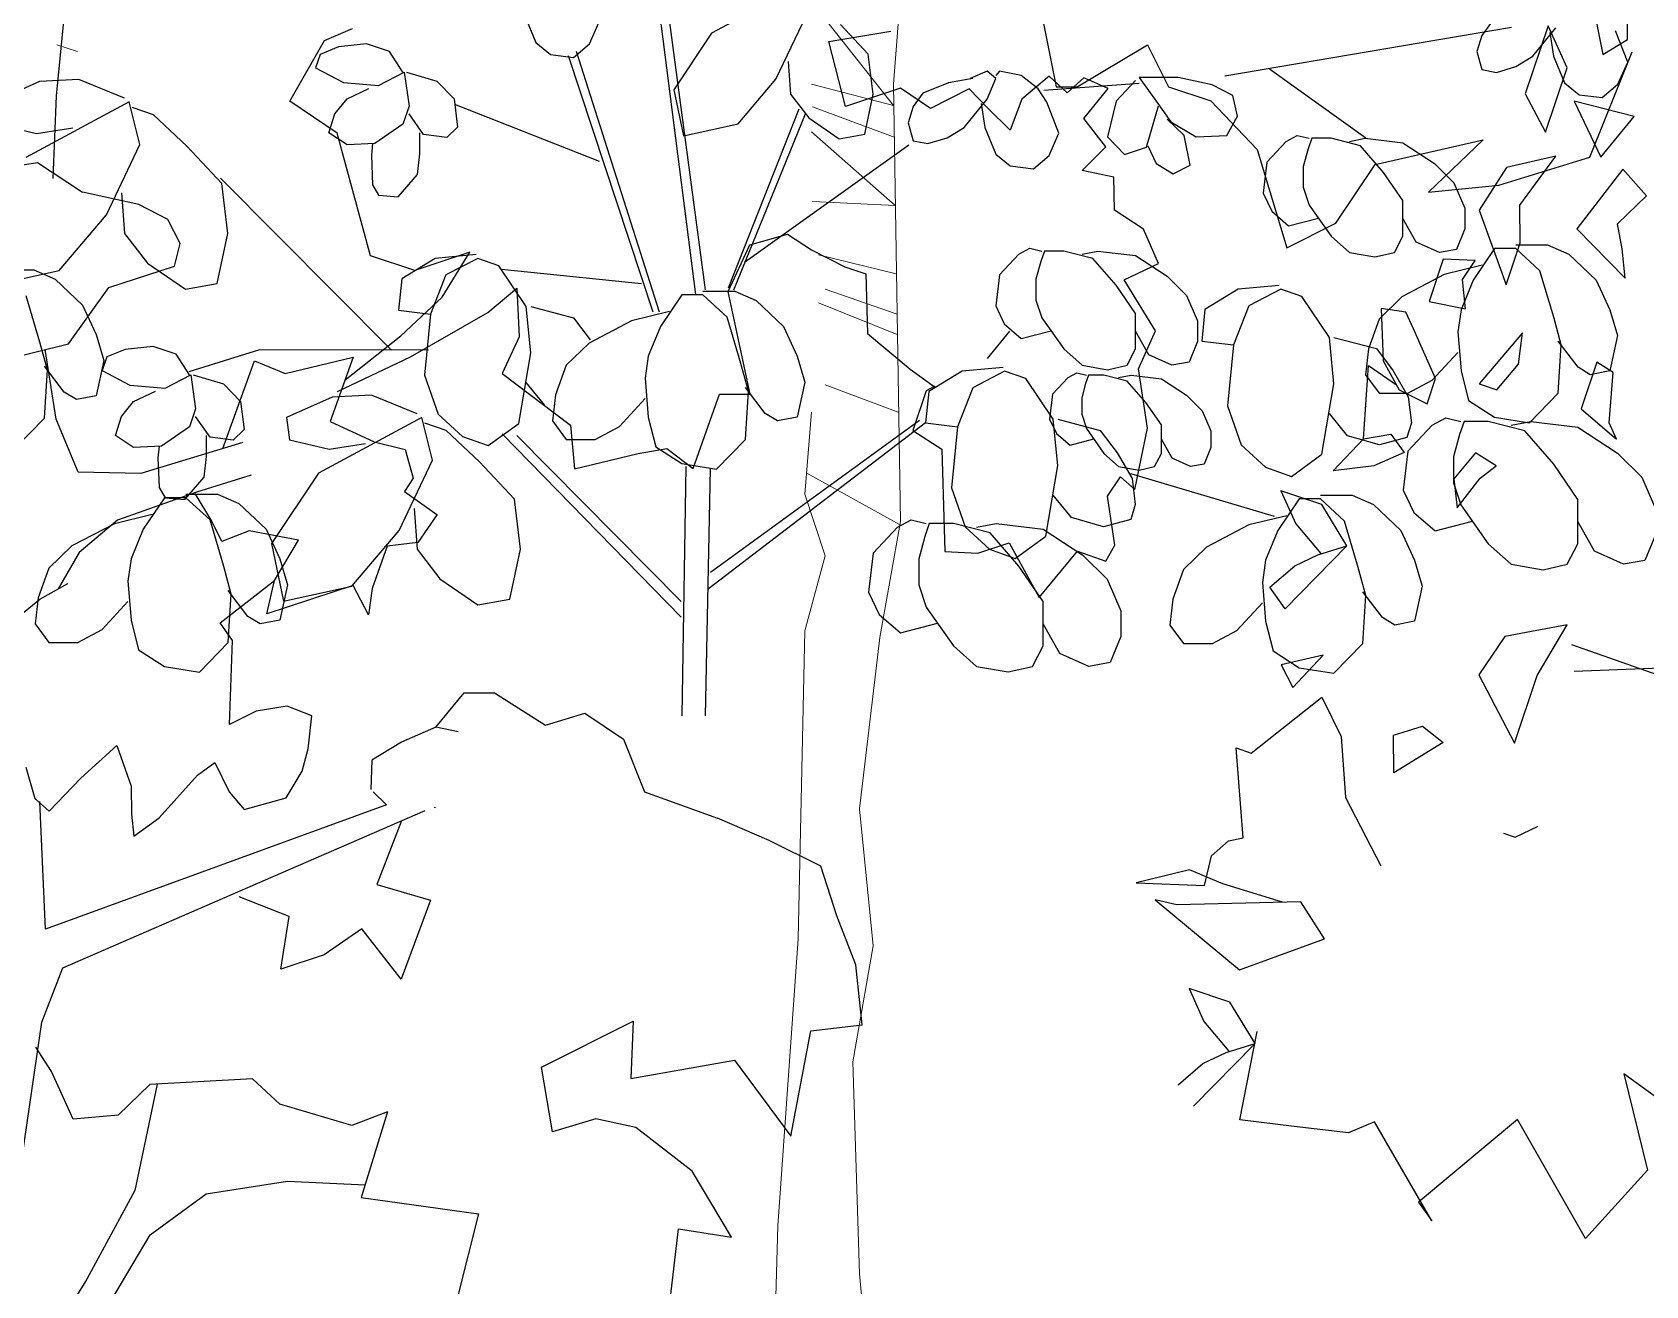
# Model space of a CAD drawing. Header units: metres. Extents: x 10 to 239, y 2 to 253.
# Drawn here: x 65.144 to 69.558, y 232.846 to 236.276 of the extents above; entities that cross this region are included whole.
import ezdxf

# ---------------------------------------------------------------- set-up
doc = ezdxf.new("R2010")
doc.units = ezdxf.units.M
doc.header["$MEASUREMENT"] = 0
doc.layers.add('bloques ARBOLES', color=7, linetype='Continuous', true_color=0xb8d897)

# ---------------------------------------------------------------- blocks, each defined once
blk = doc.blocks.new('arbolote')
at = {"layer": 'bloques ARBOLES'}
for p, q in [((1.6265, 4.1501), (1.6225, 4.1504)), ((2.5393, 4.0606), (2.3979, 4.1211)), ((2.6799, 3.9902), (2.5393, 4.0606)), ((2.7244, 3.8541), (2.6799, 3.9902)), ((2.776, 3.7203), (2.7244, 3.8541)), ((2.7933, 3.5555), (2.776, 3.7203)), ((1.9162, 3.4399), (2.1667, 3.5656)), ((2.1667, 3.5656), (2.1606, 3.4087)), ((2.5977, 3.251), (2.6525, 3.5393)), ((2.6525, 3.5393), (2.7933, 3.5555)), ((2.1606, 3.4087), (2.4437, 3.459)), ((2.4437, 3.459), (2.5977, 3.251)), ((1.9464, 3.2631), (1.9162, 3.4399)), ((1.4948, 3.3175), (1.4226, 3.0834)), ((2.0648, 3.2982), (1.9464, 3.2631)), ((2.1745, 3.2751), (2.0648, 3.2982)), ((2.3279, 3.1549), (2.1745, 3.2751)), ((2.4354, 2.9747), (2.3279, 3.1549)), ((0.8454, 2.9808), (0.9982, 3.0937)), ((0.9982, 3.0937), (1.2211, 3.128)), ((1.2211, 3.128), (1.4332, 3.1178)), ((1.4226, 3.0834), (1.7436, 3.0389)), ((1.7436, 3.0389), (1.6859, 2.8107)), ((0.6315, 2.6221), (0.8454, 2.9808)), ((2.2665, 2.7865), (2.2909, 2.9976)), ((2.2909, 2.9976), (2.4354, 2.9747))]:
    blk.add_line(p, q, dxfattribs=at)
for points in [[(1.3582, 5.2888), (1.5573, 5.3838), (1.7696, 5.5057), (1.8488, 5.5718), (1.8547, 5.4389), (1.8085, 5.3381), (1.995, 5.1972), (2.006, 5.0778), (2.1808, 5.1191), (2.2586, 5.1335), (2.3308, 5.0788), (2.4034, 5.2819), (2.487, 5.2819), (2.4266, 5.5628), (2.486, 5.6904), (2.589, 5.7197), (2.6551, 5.6764), (2.7459, 5.63), (2.8031, 5.6113), (2.8075, 5.4476), (2.9249, 5.3503), (2.9935, 5.2998), (2.9907, 5.303), (2.9688, 5.2909), (2.9319, 5.1824), (3.0113, 5.131), (3.0191, 4.8515), (3.1093, 4.847), (3.1953, 4.8747), (3.2776, 4.7255), (3.3827, 4.8522), (3.4601, 4.8249), (3.4846, 4.8687), (3.4648, 5.0028), (3.5001, 5.0556), (3.539, 5.0206), (3.5739, 5.189), (3.5495, 5.3513), (3.5959, 5.4551), (3.5099, 5.5946), (3.6042, 5.6396), (3.5632, 5.7336), (3.4838, 5.785), (3.4814, 5.8759), (3.3952, 5.8939), (3.4603, 5.9583), (3.4, 6.036), (3.4666, 6.1181), (3.3993, 6.1476), (3.354, 6.1065), (3.3051, 6.1524), (3.2301, 6.0889), (3.1982, 6.0039), (3.1375, 6.0647), (3.0861, 6.1177), (2.98, 6.0638), (2.898, 6.1194), (2.7474, 6.0691), (2.7024, 6.2471), (2.872, 6.2749)], [(0.5805, 5.8724), (0.5892, 6.0984), (0.6413, 6.6286), (1.119, 7.1066)], [(0.4411, 5.3747), (0.6221, 5.4194), (0.7325, 5.5736), (0.9116, 5.6325), (0.9277, 5.6939), (0.8942, 5.7594), (0.814, 5.8009), (0.6604, 5.8345)], [(1.3783, 5.3202), (1.5312, 5.4418), (1.6445, 5.5469), (1.7204, 5.6701), (1.5699, 5.6198), (1.4478, 5.6608), (1.357, 5.996), (1.2278, 6.0834), (1.3223, 6.2498), (1.3987, 6.2823)], [(0.0964, 6.1142), (0.2592, 5.9854), (0.3721, 5.8898), (0.5371, 5.9159), (0.6604, 5.8345)], [(1.0987, 5.1499), (0.8198, 5.0644), (0.6488, 5.0686), (0.5881, 5.2131), (0.5583, 5.4036)], [(1.0442, 5.1332), (1.1312, 5.3733), (1.2149, 5.3385), (1.4009, 5.3828), (1.3375, 5.2068), (1.4584, 5.151), (1.5433, 5.13), (1.5647, 5.0516), (1.5408, 5.0157), (1.63, 4.9522)], [(1.1222, 5.0603), (0.972, 5.014), (0.7565, 4.9372), (0.6515, 4.8483), (0.594, 4.7487)], [(0.5053, 4.2609), (0.53, 4.1752), (0.569, 4.1401), (0.6561, 4.2305), (0.7541, 4.3199), (0.7938, 4.2091), (0.7944, 4.1324), (0.8004, 4.0721), (0.8702, 4.1221), (0.9745, 4.239), (1.0222, 4.2738), (1.0614, 4.1939), (1.1022, 4.1447), (1.2174, 4.177), (1.2613, 4.2501), (1.2773, 4.3115), (1.2877, 4.4012), (1.2202, 4.4278), (1.1354, 4.4139), (1.0627, 4.3781), (1.0708, 4.6074), (1.0369, 4.6561), (1.186, 4.7722), (1.2509, 4.8823), (1.1165, 4.9074), (1.0414, 4.8788), (1.0141, 4.9338), (0.9687, 5.0103)], [(1.6302, 4.9525), (1.578, 4.8762), (1.4935, 4.8662), (1.4531, 4.7501), (1.4431, 4.6782), (1.401, 4.7584), (1.1644, 4.6804), (1.186, 4.7722)], [(0.307, 4.849), (0.3818, 4.8746), (0.4355, 4.8493), (0.4429, 4.6385), (0.5433, 4.7208), (0.6205, 4.7632)], [(1.6268, 4.3702), (1.7043, 4.4644), (1.7879, 4.4644), (1.927, 4.3762), (2.0343, 4.4091), (2.14, 4.3377), (2.1977, 4.1934), (2.3979, 4.1211)], [(1.6885, 4.3581), (1.6268, 4.3702), (1.5327, 4.3292), (1.452, 4.2801), (1.4493, 4.1996)], [(1.4557, 4.1934), (1.4917, 4.1583)], [(1.4917, 4.1583), (0.5591, 3.8172), (0.5433, 4.1671)], [(0.8648, 3.3933), (0.8038, 3.1028), (0.6721, 2.8597), (0.4385, 2.4807), (0.4686, 3.012), (0.5491, 3.5631), (0.6062, 3.7117), (1.5979, 4.1425)], [(1.5329, 4.1142), (1.4657, 3.9403), (1.6125, 3.8973), (1.5318, 3.6809), (1.4247, 3.8182), (1.3212, 3.7471), (1.2025, 3.7082), (1.2254, 3.8527), (1.0893, 3.9058)], [(1.4948, 3.3175), (1.3971, 3.2807), (1.1998, 3.3389), (1.1258, 3.4078), (0.8447, 3.3922), (0.7581, 3.3087), (0.6347, 3.298), (0.5758, 3.4284), (0.5325, 3.4947)]]:
    blk.add_lwpolyline(points, dxfattribs=at)
blk = doc.blocks.new('A$C3F3B40B0')
at = {"layer": 'bloques ARBOLES'}
for p, q in [((1045.5, 464.1), (953.4, 1154.5)), ((1034.9, 458.9), (979.7, 889.8)), ((1142, 791.8), (1052, 743.4)), ((848.8, 762.5), (860.8, 733.4)), ((919, 731.8), (929.6, 756)), ((1901.5, 755.7), (1890.9, 741.1)), ((1052, 743.4), (1011, 681.9)), ((1122.2, 693.3), (1151.3, 754.7)), ((1222.7, 720.7), (1192.3, 753.1)), ((1610.9, 696.9), (1923.2, 749.9)), ((1890.9, 741.1), (1885.6, 723.4)), ((1946.5, 718.5), (1971.6, 749.2)), ((1965, 744.4), (1969, 718.5)), ((2049.7, 712), (2036.5, 746)), ((626, 720.4), (620.7, 705.9)), ((645.8, 728.5), (626, 720.4)), ((676.3, 731.8), (645.8, 728.5)), ((701.4, 723.7), (676.3, 731.8)), ((716, 701.1), (701.4, 723.7)), ((860.8, 733.4), (876.6, 720.4)), ((876.6, 720.4), (901.8, 717.2)), ((901.8, 717.2), (919, 731.8)), ((995.5, 439.6), (904.8, 723.7)), ((1228, 677.1), (1222.7, 720.7)), ((1885.6, 723.4), (1890.9, 704)), ((620.7, 705.9), (651.1, 689.7)), ((988.3, 439.6), (896.2, 718.8)), ((1135.4, 712.7), (1138, 677.1)), ((1659.6, 704.6), (1764.4, 629.6)), ((1890.9, 704), (1906.8, 700.7)), ((1906.8, 700.7), (1928, 707.2)), ((1928, 707.2), (1946.5, 718.5)), ((1969, 718.5), (1980.9, 689.4)), ((2039.1, 687.8), (2049.7, 712)), ((320.2, 691), (270.6, 668.7)), ((363.2, 693), (320.2, 691)), ((412.8, 672.8), (363.2, 693)), ((651.1, 689.7), (689.5, 686.5)), ((689.5, 686.5), (717.3, 701.1)), ((717.3, 701.1), (722.6, 663.9)), ((719.9, 701.1), (753, 691.4)), ((753, 691.4), (771.6, 672)), ((1081.1, 644.8), (1122.2, 693.3)), ((1309.9, 689.4), (1282.1, 678.1)), ((1336.4, 694.3), (1309.9, 689.4)), ((1352.3, 702.3), (1333.7, 694.3)), ((1361.5, 694.3), (1352.3, 702.3)), ((1352.3, 671.6), (1361.5, 694.3)), ((1365.5, 702.3), (1361.5, 697.5)), ((1389.3, 697.5), (1365.5, 702.3)), ((1407.9, 683), (1389.3, 697.5)), ((1413.9, 681.3), (1517.7, 689.1)), ((1513.7, 692), (1492.6, 669.4)), ((1517.7, 695.2), (1536.2, 669.4)), ((1560.1, 695.2), (1517.7, 695.2)), ((1597.1, 687.2), (1560.1, 695.2)), ((1619.6, 675.8), (1597.1, 687.2)), ((1980.9, 689.4), (1996.8, 676.5)), ((2021.9, 673.3), (2039.1, 687.8)), ((417.8, 668.7), (305.3, 608.1)), ((429.4, 622.3), (417.8, 668.7)), ((641.9, 655.8), (655.1, 672)), ((655.1, 672), (678.9, 683.3)), ((771.6, 672), (775.5, 641.3)), ((1011, 681.9), (1021.6, 631.8)), ((1138, 677.1), (1157.9, 651.2)), ((1218.8, 633.5), (1228, 677.1)), ((1282.1, 678.1), (1271.5, 663.6)), ((1327.1, 640.9), (1352.3, 671.6)), ((1417.1, 668.4), (1407.9, 683)), ((1430.4, 634.5), (1417.1, 668.4)), ((1492.6, 669.4), (1483.3, 630.6)), ((1536.2, 669.4), (1552.1, 646.8)), ((1624.9, 653.2), (1619.6, 675.8)), ((1996.8, 676.5), (2021.9, 673.3)), ((444.3, 654.6), (421.1, 662.7)), ((480.7, 620.3), (444.3, 654.6)), ((635.2, 634.8), (641.9, 655.8)), ((722.6, 663.9), (716, 644.5)), ((738.5, 633.2), (722.6, 655.8)), ((930.1, 603.8), (772.3, 665.8)), ((1070.4, 466.1), (1147.3, 661.1)), ((1076.2, 464.1), (1154.4, 655.8)), ((1157.9, 651.2), (1191, 628.6)), ((1271.5, 663.6), (1266.3, 645.8)), ((1345.7, 666.8), (1349.6, 640.9)), ((1525.6, 619.3), (1538.9, 664.5)), ((1613, 632.2), (1624.9, 653.2)), ((273.9, 644.5), (316.9, 634.4)), ((316.9, 634.4), (356.6, 640.5)), ((655.1, 621.9), (635.2, 634.8)), ((716, 644.5), (685.5, 623.5)), ((734.5, 612.2), (734.5, 634.8)), ((763.6, 629.9), (738.5, 633.2)), ((775.5, 641.3), (763.6, 629.9)), ((1021.6, 631.8), (1081.1, 644.8)), ((1191, 628.6), (1218.8, 633.5)), ((1266.3, 645.8), (1271.5, 626.4)), ((1308.6, 629.6), (1327.1, 640.9)), ((1349.6, 640.9), (1361.5, 611.8)), ((1419.8, 610.2), (1430.4, 634.5)), ((1566.7, 632.2), (1548.1, 650)), ((1552.1, 646.8), (1579.9, 630.6)), ((393, 545.5), (429.4, 622.3)), ((518.7, 579.9), (480.7, 620.3)), ((685.5, 623.5), (655.1, 621.9)), ((682.9, 623.5), (681.6, 610.6)), ((1087.9, 493.9), (1266.8, 621.9)), ((1271.5, 626.4), (1287.4, 623.2)), ((1287.4, 623.2), (1308.6, 629.6)), ((1483.3, 630.6), (1501.8, 611.2)), ((1501.8, 611.2), (1525.6, 619.3)), ((1527, 620.9), (1536.2, 601.5)), ((1573.3, 599.9), (1566.7, 632.2)), ((1579.9, 630.6), (1613, 632.2)), ((1677.8, 625.7), (1656.7, 603.1)), ((1677.8, 625.7), (1689.7, 632.2)), ((1689.7, 632.2), (1703, 629)), ((1701.7, 617.7), (1696.4, 598.3)), ((1705.6, 629), (1701.7, 617.7)), ((1726.8, 629), (1705.6, 629)), ((1758.6, 620.9), (1726.8, 629)), ((1746.7, 625.7), (1763.9, 629)), ((1783.7, 591.8), (1758.6, 620.9)), ((1763.9, 629), (1804.9, 624.1)), ((1804.9, 624.1), (1839.3, 601.5)), ((681.6, 610.6), (682.9, 578.2)), ((731.9, 589.5), (734.5, 612.2)), ((1361.5, 611.8), (1377.4, 598.9)), ((1377.4, 598.9), (1402.6, 595.7)), ((1402.6, 595.7), (1419.8, 610.2)), ((1536.2, 601.5), (1554.8, 590.2)), ((1554.8, 590.2), (1573.3, 599.9)), ((1656.7, 603.1), (1652.7, 569.2)), ((1696.4, 598.3), (1696.4, 575.6)), ((1839.3, 601.5), (1860.5, 580.5)), ((703.5, 398.2), (517.2, 585.7)), ((525.3, 525.3), (518.7, 579.9)), ((710.7, 565.3), (731.9, 589.5)), ((1804.9, 561.1), (1783.7, 591.8)), ((1860.5, 580.5), (1872.4, 553)), ((409.5, 569.7), (412.8, 525.3)), ((682.9, 578.2), (689.5, 566.9)), ((689.5, 566.9), (710.7, 565.3)), ((1652.7, 569.2), (1662, 549.8)), ((1696.4, 575.6), (1703, 556.3)), ((341.7, 484.9), (393, 545.5)), ((1662, 549.8), (1680.5, 533.6)), ((1703, 556.3), (1726.8, 522.3)), ((1804.9, 522.3), (1804.9, 561.1)), ((1872.4, 553), (1872.4, 530.4)), ((1680.5, 533.6), (1712.9, 542.1)), ((1819.4, 515.9), (1804.9, 541.7)), ((1872.4, 530.4), (1863.1, 507.8)), ((412.8, 525.3), (437.7, 493)), ((513.8, 470.8), (525.3, 525.3)), ((1726.8, 522.3), (1746.7, 504.5)), ((1795.6, 504.5), (1804.9, 522.3)), ((1844.6, 504.5), (1819.4, 515.9)), ((1927.8, 512.9), (1962.5, 512.9)), ((1962.5, 512.9), (1985.7, 502.8)), ((437.7, 493), (479, 464.7)), ((751, 498.2), (714.6, 476)), ((795.7, 502.3), (751, 498.2)), ((797.4, 498.2), (762.6, 480.1)), ((820.5, 490.2), (797.4, 498.2)), ((1386.7, 502.9), (1365.5, 480.3)), ((1386.7, 502.9), (1398.6, 509.4)), ((1398.6, 509.4), (1411.8, 506.2)), ((1410.5, 494.8), (1405.2, 475.5)), ((1414.5, 506.2), (1410.5, 494.8)), ((1435.6, 506.2), (1414.5, 506.2)), ((1467.4, 498.1), (1435.6, 506.2)), ((1455.5, 502.9), (1472.7, 506.2)), ((1492.6, 469), (1467.4, 498.1)), ((1472.7, 506.2), (1513.7, 501.3)), ((1513.7, 501.3), (1548.1, 478.7)), ((1746.7, 504.5), (1774.4, 499.7)), ((1774.4, 499.7), (1795.6, 504.5)), ((1863.1, 507.8), (1844.6, 504.5)), ((1904.6, 508.9), (1881.4, 474.6)), ((1927.8, 508.9), (1904.6, 508.9)), ((1954.2, 484.7), (1927.8, 508.9)), ((1985.7, 502.8), (2015.4, 474.6)), ((267.3, 468.7), (341.7, 484.9)), ((279.3, 485.8), (314, 485.8)), ((314, 485.8), (337.2, 475.7)), ((337.2, 475.7), (367, 447.4)), ((714.6, 476), (711.3, 441.7)), ((762.6, 480.1), (746.1, 437.6)), ((850.3, 445.7), (820.5, 490.2)), ((975.6, 470.6), (823.2, 486.1)), ((1365.5, 480.3), (1361.5, 446.4)), ((1405.2, 475.5), (1405.2, 452.8)), ((1548.1, 478.7), (1569.3, 457.7)), ((1850, 480.6), (1803.7, 456.4)), ((1891.4, 490.7), (1850, 480.6)), ((1881.4, 474.6), (1868.2, 442.2)), ((1969.1, 434.2), (1954.2, 484.7)), ((2015.4, 474.6), (2030.3, 442.2)), ((320.7, 407), (305.8, 457.5)), ((479, 464.7), (513.8, 470.8)), ((1019.5, 458.5), (996.3, 424.1)), ((1042.7, 458.5), (1019.5, 458.5)), ((1042.7, 462.5), (1077.4, 462.5)), ((1069.1, 434.2), (1042.7, 458.5)), ((1077.4, 462.5), (1100.6, 452.4)), ((1513.7, 438.3), (1492.6, 469)), ((1569.3, 457.7), (1581.2, 430.2)), ((1625.6, 464.6), (1589.2, 442.4)), ((1670.2, 468.7), (1625.6, 464.6)), ((1671.9, 464.6), (1637.1, 446.4)), ((1695, 456.5), (1671.9, 464.6)), ((367, 447.4), (381.9, 415.1)), ((711.3, 441.7), (746.1, 437.6)), ((855.3, 395.2), (850.3, 445.7)), ((855.3, 445.7), (901.6, 433.6)), ((1006.3, 440.3), (964.9, 430.2)), ((1100.6, 452.4), (1130.3, 424.1)), ((1361.5, 446.4), (1370.8, 427)), ((1405.2, 452.8), (1411.8, 433.4)), ((1589.2, 442.4), (1585.9, 408.1)), ((1637.1, 446.4), (1620.6, 404)), ((1724.8, 412.1), (1695, 456.5)), ((1803.7, 456.4), (1778.9, 432.1)), ((1868.2, 442.2), (1864.9, 418)), ((2030.3, 442.2), (2038.6, 414)), ((746.1, 437.6), (739.5, 371)), ((901.6, 433.6), (919.8, 409.4)), ((964.9, 430.2), (918.6, 406)), ((996.3, 424.1), (983.1, 391.8)), ((1084, 383.7), (1069.1, 434.2)), ((1130.3, 424.1), (1145.2, 391.8)), ((1370.8, 427), (1389.3, 410.8)), ((1411.8, 433.4), (1435.6, 399.5)), ((1513.7, 399.5), (1513.7, 438.3)), ((1581.2, 430.2), (1581.2, 407.6)), ((1778.9, 432.1), (1767.3, 399.8)), ((1977.4, 403.9), (1969.1, 434.2)), ((328.9, 376.7), (320.7, 407)), ((381.9, 415.1), (390.1, 386.8)), ((918.6, 406), (893.8, 381.7)), ((1352.5, 389.2), (1376.9, 418.9)), ((1389.3, 410.8), (1421.8, 419.3)), ((1528.3, 393), (1513.7, 418.9)), ((1581.2, 407.6), (1572, 385)), ((1585.9, 408.1), (1620.6, 404)), ((1729.8, 361.6), (1724.8, 412.1)), ((1729.8, 412.1), (1776.1, 400)), ((1864.9, 418), (1868.2, 375.6)), ((1995.6, 379.6), (1974.1, 407.9)), ((2038.6, 414), (2030.3, 375.6)), ((390.1, 386.8), (381.9, 348.4)), ((393.6, 390.8), (388.3, 376.2)), ((413.4, 398.9), (393.6, 390.8)), ((443.9, 402.1), (413.4, 398.9)), ((469, 394), (443.9, 402.1)), ((483.6, 371.4), (469, 394)), ((559.8, 398.7), (482.9, 374.6)), ((743.8, 398.2), (559.8, 398.7)), ((842, 318.4), (855.3, 395.2)), ((983.1, 391.8), (979.8, 367.6)), ((1145.2, 391.8), (1153.5, 363.5)), ((1435.6, 399.5), (1455.5, 381.7)), ((1504.5, 381.7), (1513.7, 399.5)), ((1553.4, 381.7), (1528.3, 393)), ((1620.6, 404), (1614, 337.4)), ((1767.3, 399.8), (1764, 371.5)), ((1776.1, 400), (1794.3, 375.7)), ((1836.8, 365.5), (1864.9, 395.8)), ((1974.1, 351.3), (1977.4, 403.9)), ((347.1, 352.5), (325.6, 380.7)), ((325.6, 324.2), (328.9, 376.7)), ((388.3, 376.2), (418.7, 360.1)), ((457.1, 356.8), (484.9, 371.4)), ((484.9, 371.4), (490.2, 334.2)), ((487.5, 371.4), (520.6, 361.7)), ((739.5, 371), (754.4, 328.5)), ((893.8, 381.7), (882.2, 349.4)), ((1092.3, 353.4), (1084, 383.7)), ((1324.9, 375.4), (1288.5, 353.2)), ((1369.5, 379.5), (1324.9, 375.4)), ((1371.2, 375.4), (1336.5, 357.2)), ((1394.4, 367.3), (1371.2, 375.4)), ((1440.3, 368.4), (1449.8, 373.6)), ((1449.8, 373.6), (1460.4, 371)), ((1455.5, 381.7), (1483.3, 376.9)), ((1462.5, 371), (1459.3, 361.9)), ((1479.4, 371), (1462.5, 371)), ((1504.8, 364.5), (1479.4, 371)), ((1483.3, 376.9), (1504.5, 381.7)), ((1495.3, 368.4), (1509.1, 371)), ((1509.1, 371), (1541.9, 367.1)), ((1572, 385), (1553.4, 381.7)), ((1764, 371.5), (1778.9, 351.3)), ((1794.3, 375.7), (1810.8, 347.5)), ((1868.2, 375.6), (1876.5, 343.3)), ((2008.8, 371.5), (1995.6, 379.6)), ((2030.3, 375.6), (2008.8, 371.5)), ((360.4, 344.4), (347.1, 352.5)), ((418.7, 360.1), (457.1, 356.8)), ((422.7, 342.3), (446.5, 353.6)), ((520.6, 361.7), (539.1, 342.3)), ((870.2, 338.7), (850.3, 362.9)), ((979.8, 367.6), (983.1, 325.2)), ((1110.5, 329.2), (1089, 357.5)), ((1089, 300.9), (1092.3, 353.4)), ((1153.5, 363.5), (1145.2, 325.2)), ((1288.5, 353.2), (1285.2, 318.9)), ((1336.5, 357.2), (1319.9, 314.8)), ((1424.1, 322.9), (1394.4, 367.3)), ((1440.3, 368.4), (1423.3, 350.3)), ((1459.3, 361.9), (1455.1, 346.4)), ((1525, 341.3), (1504.8, 364.5)), ((1541.9, 367.1), (1569.4, 349)), ((1716.5, 284.8), (1729.8, 361.6)), ((1810.3, 351.3), (1836.8, 365.5)), ((381.9, 348.4), (360.4, 344.4)), ((409.5, 326.1), (422.7, 342.3)), ((490.2, 334.2), (483.6, 314.8)), ((539.1, 342.3), (543.1, 311.6)), ((638.9, 347.1), (589.3, 324.8)), ((681.9, 349.1), (638.9, 347.1)), ((731.5, 328.9), (681.9, 349.1)), ((882.2, 349.4), (878.9, 321.1)), ((951.7, 315.1), (979.8, 345.4)), ((1423.3, 350.3), (1420.1, 323.2)), ((1455.1, 346.4), (1455.1, 328.3)), ((1541.9, 316.7), (1525, 341.3)), ((1569.4, 349), (1586.4, 332.2)), ((1614, 337.4), (1628.9, 294.9)), ((1778.9, 351.3), (1810.3, 351.3)), ((1810.8, 347.5), (1814.1, 319.2)), ((1876.5, 343.3), (1904.6, 325.1)), ((1942.7, 319), (1974.1, 351.3)), ((294.2, 291.9), (325.6, 324.2)), ((402.8, 305.1), (409.5, 326.1)), ((506.1, 303.5), (490.2, 326.1)), ((589.3, 324.8), (592.6, 300.6)), ((736.5, 324.8), (624, 264.2)), ((748.1, 278.4), (736.5, 324.8)), ((763, 310.7), (739.8, 318.8)), ((754.4, 328.5), (780.8, 304.3)), ((808.9, 294.2), (842, 318.4)), ((878.9, 321.1), (893.8, 300.9)), ((983.1, 325.2), (991.4, 292.8)), ((1048.7, 138.7), (1285.2, 319.3)), ((1050.8, 156.4), (1278.4, 321.9)), ((1123.7, 321.1), (1110.5, 329.2)), ((1145.2, 325.2), (1123.7, 321.1)), ((1285.2, 318.9), (1319.9, 314.8)), ((1420.1, 323.2), (1427.6, 307.6)), ((1429.1, 272.4), (1424.1, 322.9)), ((1429.1, 322.9), (1475.4, 310.8)), ((1455.1, 328.3), (1460.4, 312.8)), ((1541.9, 285.7), (1541.9, 316.7)), ((1586.4, 332.2), (1595.9, 310.2)), ((1744.7, 305), (1724.8, 329.3)), ((1814.1, 319.2), (1809.2, 303)), ((1836.7, 316.4), (1810.2, 288.1)), ((1836.7, 316.4), (1851.6, 324.5)), ((1851.6, 324.5), (1868.1, 320.5)), ((1871.5, 320.5), (1866.5, 306.3)), ((1897.9, 320.5), (1871.5, 320.5)), ((1937.6, 310.4), (1897.9, 320.5)), ((1904.6, 325.1), (1942.7, 319)), ((1922.7, 316.4), (1944.2, 320.5)), ((1944.2, 320.5), (1995.5, 314.4)), ((422.7, 292.2), (402.8, 305.1)), ((483.6, 314.8), (453.1, 293.8)), ((502.1, 282.5), (502.1, 305.1)), ((531.2, 300.3), (506.1, 303.5)), ((543.1, 311.6), (531.2, 300.3)), ((592.6, 300.6), (635.6, 290.5)), ((799.3, 276.4), (763, 310.7)), ((780.8, 304.3), (808.9, 294.2)), ((1019.1, 107.4), (824, 307.2)), ((1019.1, 124.3), (840.1, 305.1)), ((893.8, 300.9), (925.2, 300.9)), ((925.2, 300.9), (951.7, 315.1)), ((1057.5, 268.6), (1089, 300.9)), ((1319.9, 314.8), (1313.3, 248.1)), ((1427.6, 307.6), (1442.4, 294.7)), ((1442.4, 294.7), (1468.3, 301.5)), ((1460.4, 312.8), (1479.4, 285.7)), ((1475.4, 310.8), (1493.6, 286.5)), ((1553.5, 280.5), (1541.9, 301.2)), ((1595.9, 310.2), (1595.9, 292.1)), ((1779.4, 294.9), (1744.7, 305)), ((1809.2, 303), (1779.4, 294.9)), ((1866.5, 306.3), (1859.9, 282.1)), ((1969.1, 274), (1937.6, 310.4)), ((1995.5, 314.4), (2038.5, 286.1)), ((453.1, 293.8), (422.7, 292.2)), ((450.5, 293.8), (449.2, 280.9)), ((499.4, 259.9), (502.1, 282.5)), ((635.6, 290.5), (675.3, 296.6)), ((991.4, 292.8), (1019.5, 274.7)), ((1479.4, 285.7), (1495.3, 271.4)), ((1493.6, 286.5), (1510.2, 258.3)), ((1534.5, 271.4), (1541.9, 285.7)), ((1595.9, 292.1), (1588.5, 274)), ((1628.9, 294.9), (1655.3, 270.7)), ((1683.5, 260.6), (1716.5, 284.8)), ((1810.2, 288.1), (1805.3, 245.7)), ((1859.9, 282.1), (1859.9, 253.8)), ((2038.5, 286.1), (2065, 259.9)), ((449.2, 280.9), (450.5, 248.6)), ((624, 264.2), (572.7, 187.5)), ((711.7, 201.6), (748.1, 278.4)), ((837.4, 235.9), (799.3, 276.4)), ((1019.5, 274.7), (1057.5, 268.6)), ((1020.1, 0), (1024.3, 271.5)), ((1045.5, 0), (1050.8, 268.9)), ((1415.9, 195.6), (1429.1, 272.4)), ((1495.3, 271.4), (1517.6, 267.6)), ((1508.2, 263.7), (1664.9, 217.2)), ((1517.6, 267.6), (1534.5, 271.4)), ((1573.7, 271.4), (1553.5, 280.5)), ((1588.5, 274), (1573.7, 271.4)), ((1655.3, 270.7), (1683.5, 260.6)), ((1995.5, 235.6), (1969.1, 274)), ((450.5, 248.6), (457.1, 237.3)), ((478.3, 235.6), (499.4, 259.9)), ((1313.3, 248.1), (1328.2, 205.7)), ((1510.2, 258.3), (1513.5, 230)), ((1859.9, 253.8), (1868.1, 229.6)), ((2065, 259.9), (2079.9, 225.5)), ((456.3, 237.4), (433.1, 203.1)), ((479.4, 237.4), (456.3, 237.4)), ((457.1, 237.3), (478.3, 235.6)), ((479.4, 241.4), (514.1, 241.4)), ((505.9, 213.2), (479.4, 237.4)), ((514.1, 241.4), (537.3, 231.3)), ((537.3, 231.3), (567.1, 203.1)), ((844, 181.4), (837.4, 235.9)), ((1444, 215.8), (1424.1, 240.1)), ((1513.5, 230), (1508.5, 213.8)), ((1691.8, 236.1), (1668.6, 201.8)), ((1715, 236.1), (1691.8, 236.1)), ((1715, 240.1), (1749.7, 240.1)), ((1741.4, 211.9), (1715, 236.1)), ((1749.7, 240.1), (1772.9, 230)), ((1772.9, 230), (1802.6, 201.8)), ((1805.3, 245.7), (1816.9, 221.5)), ((1868.1, 229.6), (1897.9, 187.1)), ((1995.5, 187.1), (1995.5, 235.6)), ((443, 219.2), (401.7, 209.1)), ((520.8, 162.7), (505.9, 213.2)), ((728.2, 225.8), (731.5, 181.4)), ((1254.4, 205.2), (1269.3, 213.3)), ((1269.3, 213.3), (1285.8, 209.3)), ((1478.7, 205.7), (1444, 215.8)), ((1508.5, 213.8), (1478.7, 205.7)), ((1678.6, 217.9), (1637.2, 207.8)), ((1756.3, 161.4), (1741.4, 211.9)), ((1816.9, 221.5), (1840, 201.3)), ((1840, 201.3), (1880.6, 211.9)), ((2013.7, 179.1), (1995.5, 211.4)), ((401.7, 209.1), (355.3, 184.9)), ((433.1, 203.1), (419.9, 170.7)), ((567.1, 203.1), (582, 170.7)), ((660.4, 141), (711.7, 201.6)), ((1254.4, 205.2), (1227.9, 177)), ((1284.2, 195.1), (1277.6, 170.9)), ((1289.1, 209.3), (1284.2, 195.1)), ((1315.6, 209.3), (1289.1, 209.3)), ((1355.3, 199.2), (1315.6, 209.3)), ((1328.2, 205.7), (1354.7, 181.5)), ((1340.4, 205.2), (1361.9, 209.3)), ((1386.7, 162.8), (1355.3, 199.2)), ((1361.9, 209.3), (1413.2, 203.2)), ((1382.8, 171.4), (1415.9, 195.6)), ((1413.2, 203.2), (1456.2, 174.9)), ((1637.2, 207.8), (1590.9, 183.6)), ((1668.6, 201.8), (1655.4, 169.4)), ((1802.6, 201.8), (1817.5, 169.4)), ((2079.9, 197.2), (2068.3, 169)), ((355.3, 184.9), (330.5, 160.6)), ((572.7, 187.5), (585.9, 124.8)), ((731.5, 181.4), (756.3, 149.1)), ((832.4, 126.9), (844, 181.4)), ((1227.9, 177), (1223, 134.5)), ((1354.7, 181.5), (1382.8, 171.4)), ((1590.9, 183.6), (1566.1, 159.3)), ((1897.9, 187.1), (1922.7, 164.9)), ((1983.9, 164.9), (1995.5, 187.1)), ((2045.2, 164.9), (2013.7, 179.1)), ((330.5, 160.6), (318.9, 128.3)), ((419.9, 170.7), (416.5, 146.5)), ((529, 132.4), (520.8, 162.7)), ((582, 170.7), (590.2, 142.5)), ((1277.6, 170.9), (1277.6, 142.6)), ((1413.2, 124.4), (1386.7, 162.8)), ((1456.2, 174.9), (1482.7, 148.7)), ((1566.1, 159.3), (1554.5, 127)), ((1655.4, 169.4), (1652.1, 145.2)), ((1764.6, 131.1), (1756.3, 161.4)), ((1817.5, 169.4), (1825.8, 141.2)), ((1922.7, 164.9), (1957.5, 158.9)), ((1957.5, 158.9), (1983.9, 164.9)), ((2068.3, 169), (2045.2, 164.9)), ((416.5, 146.5), (419.9, 104.1)), ((590.2, 142.5), (582, 104.1)), ((585.9, 124.8), (660.4, 141)), ((756.3, 149.1), (797.7, 120.8)), ((1277.6, 142.6), (1285.8, 118.4)), ((1482.7, 148.7), (1497.6, 114.3)), ((1652.1, 145.2), (1655.4, 102.8)), ((1825.8, 141.2), (1817.5, 102.8)), ((318.9, 128.3), (315.6, 100)), ((388.4, 94), (416.5, 124.3)), ((547.2, 108.1), (525.7, 136.4)), ((525.7, 79.8), (529, 132.4)), ((797.7, 120.8), (832.4, 126.9)), ((1223, 134.5), (1234.6, 110.3)), ((1413.2, 76), (1413.2, 124.4)), ((1554.5, 127), (1551.2, 98.7)), ((1782.8, 106.8), (1761.3, 135.1)), ((1761.3, 78.5), (1764.6, 131.1)), ((560.5, 100), (547.2, 108.1)), ((1234.6, 110.3), (1257.7, 90.1)), ((1285.8, 118.4), (1315.6, 76)), ((1497.6, 114.3), (1497.6, 86.1)), ((1624, 92.7), (1652.1, 123)), ((1796, 98.7), (1782.8, 106.8)), ((315.6, 100), (330.5, 79.8)), ((362, 79.8), (388.4, 94)), ((419.9, 104.1), (428.1, 71.8)), ((582, 104.1), (560.5, 100)), ((1257.7, 90.1), (1298.2, 100.7)), ((1431.4, 67.9), (1413.2, 100.2)), ((1551.2, 98.7), (1566.1, 78.5)), ((1597.5, 78.5), (1624, 92.7)), ((1655.4, 102.8), (1663.7, 70.5)), ((1817.5, 102.8), (1796, 98.7)), ((330.5, 79.8), (362, 79.8)), ((428.1, 71.8), (456.3, 53.6)), ((494.3, 47.5), (525.7, 79.8)), ((1315.6, 76), (1340.4, 53.7)), ((1401.6, 53.7), (1413.2, 76)), ((1497.6, 86.1), (1486, 57.8)), ((1566.1, 78.5), (1597.5, 78.5)), ((1663.7, 70.5), (1691.8, 52.3)), ((1729.8, 46.2), (1761.3, 78.5)), ((456.3, 53.6), (494.3, 47.5)), ((1340.4, 53.7), (1375.2, 47.7)), ((1375.2, 47.7), (1401.6, 53.7)), ((1462.8, 53.7), (1431.4, 67.9)), ((1486, 57.8), (1462.8, 53.7)), ((1691.8, 52.3), (1729.8, 46.2))]:
    blk.add_line(p, q, dxfattribs=at)
blk = doc.blocks.new('Palm2-e')
at = {"layer": 'bloques ARBOLES', "lineweight": 5}
for p, q in [((2.3773, 2.7352), (2.4333, 2.717)), ((0.1084, 0.1753), (0.1455, 0.6428)), ((-0.1159, 0.4), (0.1084, 0.1168)), ((-0.1159, 0.1753), (0.1084, 0.1168)), ((0.1273, -1.0219), (0.1084, 0.1753)), ((-0.1133, 0.1135), (0.1104, 0.0302)), ((0.113, -0.1573), (-0.1159, 0.0445)), ((-0.1133, -0.1463), (0.113, -0.1573)), ((-0.097, -0.2921), (0.1162, -0.3442)), ((0.1182, -0.4542), (-0.0781, -0.3859)), ((-0.097, -0.4236), (0.1182, -0.5102)), ((0.1214, -0.7224), (-0.0781, -0.6476)), ((-0.1159, -0.7224), (-0.1341, -0.947)), ((-0.1289, -0.8898), (0.1247, -1.0304)), ((-0.1341, -0.947), (-0.0781, -1.1157)), ((0.0713, -1.3396), (0.1273, -1.0219)), ((-0.0781, -1.1157), (-0.1341, -1.3214)), ((-0.1341, -1.3214), (-0.1523, -2.1638)), ((0.015, -1.8084), (0.0713, -1.3396)), ((0.0527, -2.1827), (0.015, -1.8084)), ((-0.1523, -2.1638), (-0.2083, -2.9497)), ((-0.0032, -2.5004), (0.0527, -2.1827)), ((0.015, -3.0805), (-0.0032, -2.5004)), ((-0.2083, -2.9497), (-0.2272, -3.6417)), ((0.0713, -3.6417), (0.015, -3.0805))]:
    blk.add_line(p, q, dxfattribs=at)
blk = doc.blocks.new('ARBOL22')
for points in [[(-2.1403, 0.4452), (-2.2254, 0.3413), (-2.1403, 0.2657), (-2.1308, 0.2657), (-2.1119, 0.1713), (-2.0836, 0.1713), (-1.9891, 0.2279), (-1.9607, 0.1713), (-1.904, 0.1524), (-1.8413, 0.0868), (-1.8016, -0.0454), (-1.7355, -0.0123), (-1.6826, 0.067), (-1.5372, 0.1), (-1.611, 0.0296), (-1.5165, 0.039), (-1.3937, 0.0768), (-1.337, 0.2185)], [(-1.6986, -0.3025), (-1.6916, -0.2037), (-1.6541, -0.2296)], [(-0.3497, -0.2135), (-0.3706, -0.2193), (-0.5363, -0.3345), (-0.5603, -0.4025), (-0.8832, -0.5386), (-1.0617, -0.6423), (-1.205, -0.6077), (-1.4148, -0.6158)], [(-1.2498, -1.2283), (-1.3483, -1.1572), (-1.3165, -1.287), (-1.3999, -1.379), (-1.491, -1.2187), (-1.6242, -1.3301), (-1.6064, -1.3552), (-1.6838, -1.2216), (-1.7184, -1.2364), (-1.7915, -1.2279), (-1.8649, -1.2192), (-1.8417, -1.1)], [(-0.3553, -0.2607), (-0.5919, -0.433), (-1.0999, -0.6914), (-1.4181, -0.5798)], [(-1.7208, -0.4467), (-1.8036, -0.5311), (-1.8243, -0.5023), (-1.791, -0.4736), (-1.7598, -0.4588), (-1.7208, -0.4467), (-1.7546, -0.391), (-1.8095, -0.3726), (-1.7896, -0.4171), (-1.7559, -0.457)], [(-1.8073, -0.9263), (-1.8876, -0.9015), (-1.9325, -0.8825), (-2.0041, -0.9), (-1.9124, -0.9039), (-1.9031, -0.8636), (-1.88, -0.8434), (-1.8605, -0.8395), (-1.8696, -0.7184), (-1.8495, -0.7256), (-1.7543, -0.6502), (-1.7285, -0.7032), (-1.7228, -0.7854), (-1.6751, -0.8774)], [(-1.51, -0.8334), (-1.4942, -0.8387), (-1.4632, -0.8239)], [(-1.927, -1.2008), (-1.8443, -1.1164), (-1.8781, -1.0607), (-1.933, -1.0422), (-1.9131, -1.0868), (-1.8794, -1.1266)], [(-1.9478, -1.1719), (-1.9145, -1.1433), (-1.8833, -1.1285), (-1.8443, -1.1164)]]:
    blk.add_lwpolyline(points)
for points in [[(-1.3423, 0.3353), (-1.379, 0.3105), (-1.3927, 0.296), (-1.3762, 0.2148), (-1.3431, 0.2352), (-1.3436, 0.286)], [(-1.4245, 0.1967), (-1.4499, 0.2534), (-1.4807, 0.1619), (-1.4536, 0.1101)], [(-1.4149, 0.152), (-1.379, 0.0767), (-1.3344, 0.1312)], [(-1.5061, 0.0626), (-1.5427, 0.0054), (-1.5066, -0.0952), (-1.4876, -0.0385), (-1.4881, 0.0122), (-1.4397, 0.0781)], [(-1.4114, -0.0198), (-1.3463, -0.086), (-1.3504, -0.0467), (-1.3567, -0.013), (-1.3178, 0.0245), (-1.3495, 0.0605)], [(-1.5654, -0.0881), (-1.548, -0.0623), (-1.5911, -0.0606), (-1.6102, -0.1174), (-1.5611, -0.1275)], [(-1.6313, -0.1544), (-1.6413, -0.1321), (-1.6746, -0.1272), (-1.672, -0.1976), (-1.6502, -0.2365), (-1.6129, -0.2555), (-1.6015, -0.2213)], [(-1.5427, -0.2285), (-1.5191, -0.2364), (-1.49, -0.2019), (-1.4846, -0.1596)], [(-1.3844, -0.1995), (-1.4054, -0.262), (-1.358, -0.3031), (-1.3679, -0.2808), (-1.3627, -0.2131)], [(-1.7393, -0.3456), (-1.6986, -0.3025), (-1.6615, -0.296), (-1.6436, -0.3209), (-1.6846, -0.3388)], [(-1.5477, -0.3215), (-1.5767, -0.3561), (-1.5725, -0.3954), (-1.5415, -0.3552), (-1.5199, -0.339)], [(-1.5431, -0.62), (-1.4954, -0.712), (-1.4649, -0.6211), (-1.4243, -0.5526), (-1.5084, -0.5686)], [(-1.7935, -0.637), (-1.7529, -0.5938), (-1.8094, -0.6065)], [(-1.5913, -0.7114), (-1.6575, -0.7522), (-1.6579, -0.7015), (-1.6189, -0.6894)], [(-1.9786, -0.9229), (-1.8651, -1.0171), (-1.7511, -0.9755), (-1.7827, -0.9257), (-1.9496, -0.9296)]]:
    blk.add_lwpolyline(points, close=True)

msp = doc.modelspace()

# ---------------------------------------------------------------- block references
msp.add_blockref('arbolote', (64.62072, 230.00393))
at = {"layer": 'bloques ARBOLES', "xscale": 2.033276188942182, "yscale": 2.033276188942182, "zscale": 2.033276188942182}
msp.add_blockref('ARBOL22', (72.23886, 235.77847), dxfattribs=at)
at = {"layer": 'bloques ARBOLES'}
for p in [(67.39128, 235.95899), (62.83386, 233.50679)]:
    msp.add_blockref('Palm2-e', p, dxfattribs=at)
at = {"layer": 'bloques ARBOLES', "color": 2, "xscale": 0.0025121894011627, "yscale": 0.0025121894011627, "zscale": 0.0025121894011627}
msp.add_blockref('A$C3F3B40B0', (64.35904, 234.40577), dxfattribs=at)

doc.saveas('drawing.dxf')
